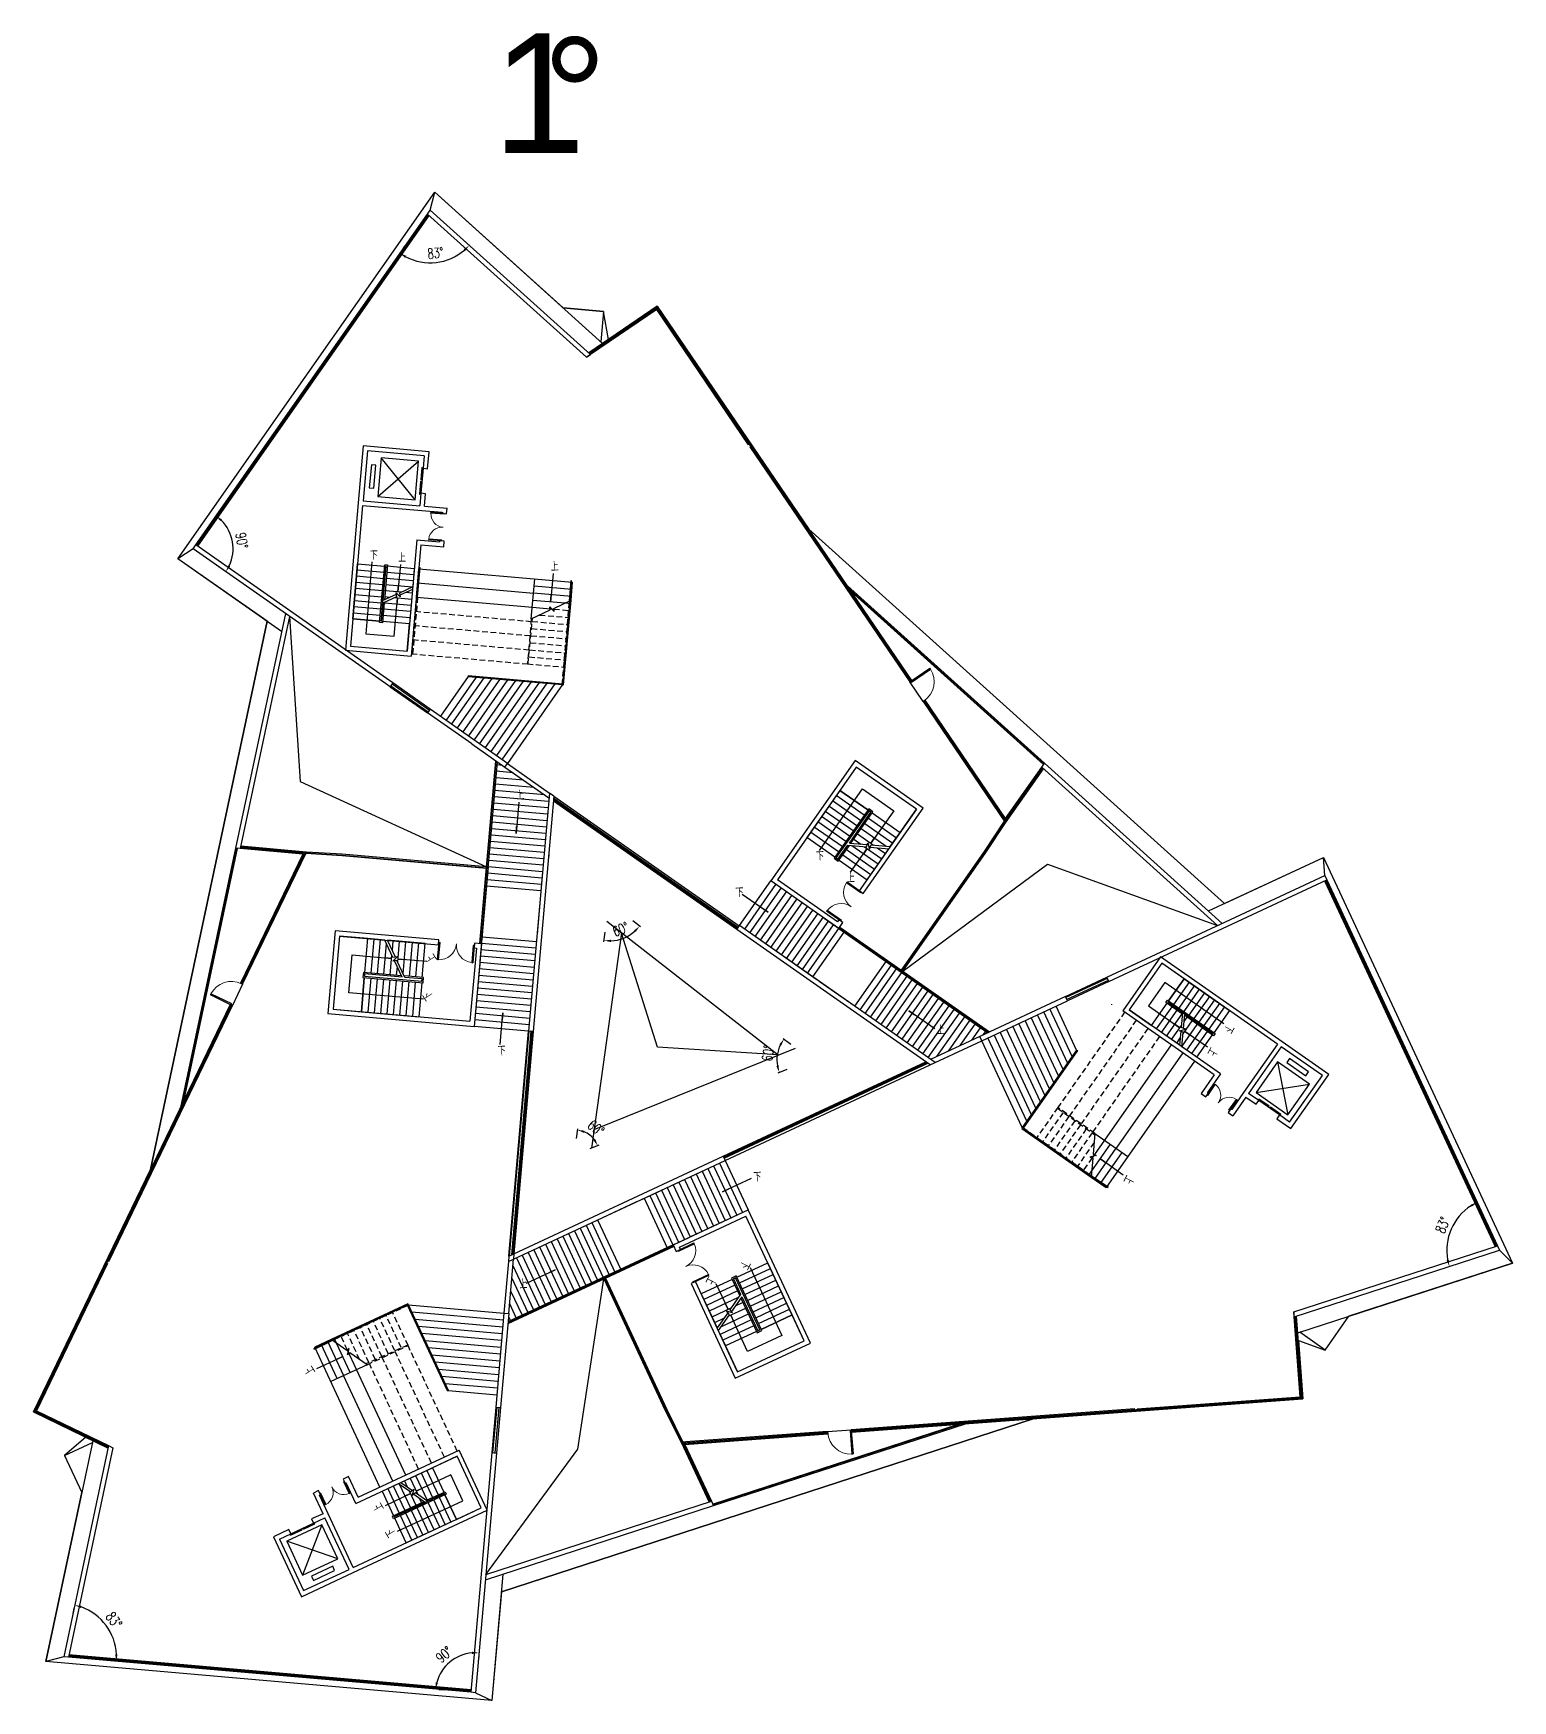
# Model space of a CAD drawing. Header units: millimetres. Extents: x 2097 to 145090, y 180 to 74024.
# Drawn here: x 2097 to 66999, y 180 to 73330 of the extents above; entities that cross this region are included whole.
import ezdxf

# ---------------------------------------------------------------- set-up
doc = ezdxf.new("R2010")
doc.units = ezdxf.units.MM
doc.linetypes.add('HIDDEN', pattern=[0.375, 0.25, -0.125])
for name, color, linetype in [('0SY', 1, 'HIDDEN'), ('0SY1', 4, 'HIDDEN'), ('0ZX1', 2, 'HIDDEN'), ('0ZXCHUANG', 3, 'HIDDEN'), ('A-ABOV（投影线）', 154, 'HIDDEN'), ('A-DIMS(尺寸)', 107, 'Continuous'), ('A-DOOR(门窗)', 4, 'Continuous'), ('A-FLOR(看线)', 205, 'Continuous'), ('A-STAR(楼梯)', 51, 'Continuous'), ('DIM_SYMB', 3, 'Continuous'), ('DOOR_FIRE', 4, 'Continuous'), ('EVTR', 2, 'Continuous'), ('PUB_TEXT', 7, 'Continuous'), ('STAIR', 2, 'Continuous')]:
    doc.layers.add(name, color=color, linetype=linetype)
doc.styles.add('_TCH_DIM', font='SIMPLEX', dxfattribs={"bigfont": 'GBCBIG'})
doc.styles.add('_TCH_DIM_T3', font='SIMPLEX', dxfattribs={"width": 0.705882, "bigfont": 'GBCBIG'})
doc.styles.get("Standard").update_dxf_attribs({"font": 'arial.ttf'})

msp = doc.modelspace()

# ---------------------------------------------------------------- linework, layer by layer
for p, q in [((26541, 59241), (26363, 59120)), ((19541, 52279), (19543, 52309)), ((20123, 52228), (19541, 52279)), ((20126, 52258), (19543, 52309)), ((20126, 52258), (20123, 52228)), ((19441, 51143), (19439, 51113)), ((20021, 51062), (19439, 51113)), ((20024, 51092), (19441, 51143)), ((20021, 51062), (20024, 51092)), ((13342, 47750), (13801, 40502)), ((40590, 44912), (41428, 45482)), ((40619, 44869), (41457, 45439)), ((41457, 45439), (41428, 45482)), ((40590, 44912), (40619, 44869)), ((13801, 40502), (21981, 36764)), ((40242, 32180), (46595, 36877)), ((46595, 36877), (54054, 34187)), ((37774, 36057), (37796, 36089)), ((38397, 35621), (37774, 36057)), ((38419, 35652), (37796, 36089)), ((38419, 35652), (38397, 35621)), ((36924, 34843), (36902, 34811)), ((37525, 34375), (36902, 34811)), ((37547, 34406), (36924, 34843)), ((37525, 34375), (37547, 34406)), ((19885, 33450), (19819, 32692)), ((19924, 33446), (19858, 32689)), ((19885, 33450), (19924, 33446)), ((21400, 33317), (21334, 32560)), ((21439, 33314), (21373, 32556)), ((21439, 33314), (21400, 33317)), ((19858, 32689), (19819, 32692)), ((21334, 32560), (21373, 32556)), ((9891, 31187), (9868, 31141)), ((10781, 30699), (9868, 31141)), ((10804, 30746), (9891, 31187)), ((10781, 30699), (10804, 30746)), ((53594, 26753), (53930, 27232)), ((53619, 26735), (53954, 27215)), ((53954, 27215), (53930, 27232)), ((53594, 26753), (53619, 26735)), ((54553, 26082), (54888, 26561)), ((54577, 26064), (54913, 26544)), ((54888, 26561), (54913, 26544)), ((54577, 26064), (54553, 26082)), ((30390, 19937), (31080, 20259)), ((30390, 19937), (30407, 19902)), ((30407, 19902), (31096, 20223)), ((31096, 20223), (31080, 20259)), ((25987, 11208), (27131, 18681)), ((31033, 18559), (31723, 18880)), ((31050, 18523), (31033, 18559)), ((31050, 18523), (31739, 18845)), ((31723, 18880), (31739, 18845)), ((18552, 17552), (18552, 17552)), ((57417, 17017), (57405, 17232)), ((37984, 12014), (37932, 12011)), ((37932, 12011), (38006, 10999)), ((37984, 12014), (38058, 11003)), ((5396, 11368), (5589, 11275)), ((21949, 5711), (25987, 11208)), ((38006, 10999), (38058, 11003)), ((15739, 9811), (15711, 9799)), ((15711, 9799), (15959, 9269)), ((15739, 9811), (15986, 9281)), ((14651, 9304), (14678, 9317)), ((14651, 9304), (14898, 8774)), ((14678, 9317), (14926, 8787)), ((14926, 8787), (14898, 8774)), ((15959, 9269), (15986, 9281))]:
    msp.add_line(p, q)
at = {"color": 0}
for p, q in [((19140, 54288), (19092, 53740)), ((19161, 54286), (19113, 53738)), ((19140, 54288), (19161, 54286)), ((19086, 53667), (19038, 53119)), ((19106, 53665), (19059, 53117)), ((19086, 53667), (19106, 53665)), ((19092, 53740), (19113, 53738)), ((19038, 53119), (19059, 53117)), ((55867, 26576), (55855, 26559)), ((56306, 26243), (55855, 26559)), ((56318, 26261), (55867, 26576)), ((56318, 26261), (56306, 26243)), ((56378, 26219), (56366, 26201)), ((56817, 25886), (56366, 26201)), ((56829, 25903), (56378, 26219)), ((56829, 25903), (56817, 25886)), ((13377, 7454), (13875, 7687)), ((13386, 7435), (13377, 7454)), ((13386, 7435), (13884, 7668)), ((13884, 7668), (13875, 7687)), ((13942, 7718), (14440, 7950)), ((13951, 7699), (13942, 7718)), ((13951, 7699), (14449, 7931)), ((14449, 7931), (14440, 7950))]:
    msp.add_line(p, q, dxfattribs=at)
at = {"color": 2}
for p, q in [((21177, 45118), (19956, 43374)), ((21522, 45088), (20202, 43202)), ((21867, 45057), (20448, 43030)), ((22212, 45027), (20693, 42858)), ((22557, 44997), (20939, 42686)), ((22902, 44967), (21185, 42514)), ((23247, 44937), (21431, 42341)), ((23592, 44907), (21676, 42169)), ((23938, 44876), (21922, 41997)), ((24283, 44846), (22168, 41825)), ((24628, 44816), (22414, 41653)), ((24973, 44786), (22659, 41481)), ((25318, 44756), (22897, 41297)), ((46875, 27305), (45609, 30020)), ((47074, 27589), (45881, 30146)), ((47272, 27873), (46153, 30273)), ((47471, 28157), (46425, 30400)), ((47670, 28441), (46696, 30527)), ((47868, 28724), (46968, 30654)), ((45882, 25887), (44250, 29385)), ((46080, 26170), (44521, 29512)), ((46279, 26454), (44793, 29639)), ((46478, 26738), (45065, 29766)), ((46676, 27022), (45337, 29893)), ((45484, 25319), (43706, 29132)), ((45683, 25603), (43978, 29259)), ((18552, 17552), (22743, 17186)), ((18699, 17238), (22717, 16887)), ((18845, 16924), (22691, 16588)), ((18991, 16610), (22665, 16289)), ((19138, 16296), (22639, 15990)), ((19284, 15982), (22613, 15691)), ((19431, 15668), (22587, 15392)), ((19577, 15354), (22561, 15094)), ((19724, 15040), (22534, 14795)), ((19870, 14726), (22508, 14496)), ((20016, 14412), (22482, 14197)), ((20163, 14098), (22456, 13898)), ((20309, 13785), (22430, 13599))]:
    msp.add_line(p, q, dxfattribs=at)
at = {"lineweight": 13}
for centre, radius, start, end in [((20125, 52243), 585, 176.47253, 265.00325), ((20023, 51077), 585, 85.00325, 173.53396), ((38408, 35636), 761, 146.47253, 235.00325), ((37536, 34391), 761, 55.00325, 143.53396), ((19905, 33448), 761, 266.47253, 355.00325), ((21420, 33315), 761, 175.00325, 263.53396), ((53607, 26744), 585, 325.00325, 53.53396), ((54565, 26073), 585, 56.47253, 145.00325), ((30399, 19920), 760, 295.00502, 23.53573), ((31042, 18541), 760, 26.4743, 115.00502), ((14665, 9311), 585, 296.47253, 25.00325), ((15725, 9805), 585, 205.00325, 293.53396)]:
    msp.add_arc(centre, radius, start, end, dxfattribs=at)
at = {"lineweight": 13, "extrusion": (0, 0, -1)}
for centre, major_axis, start_param, end_param in [((40604, 44890), (717, 717), 0.213975, 1.759128), ((10792, 30723), (-717, 717), 5.973562, 7.518714), ((37958, 12012), (717, 717), 2.308339, 3.853492)]:
    msp.add_ellipse(centre, major_axis=major_axis, ratio=1, start_param=start_param, end_param=end_param, dxfattribs=at)
at = {"layer": '0SY', "linetype": 'ByBlock'}
for p, q in [((19385, 65404), (19505, 65575)), ((26363, 59120), (19385, 65404)), ((26541, 59241), (19505, 65575)), ((26363, 59120), (26541, 59241)), ((16571, 55229), (16353, 52738)), ((16753, 55012), (16561, 52820)), ((19460, 54976), (16571, 55229)), ((19243, 54794), (16753, 55012)), ((19395, 54229), (19460, 54976)), ((19195, 54247), (19100, 53151)), ((19243, 54794), (19195, 54247)), ((19195, 54247), (19395, 54229)), ((16353, 52738), (15787, 46263)), ((16561, 52820), (19052, 52603)), ((19100, 53151), (19052, 52603)), ((19299, 53133), (19100, 53151)), ((19251, 52585), (19299, 53133)), ((16544, 52621), (16004, 46445)), ((16544, 52621), (19134, 52395)), ((19134, 52395), (20031, 52316)), ((19251, 52585), (20247, 52498)), ((20031, 52316), (20026, 52267)), ((20026, 52267), (20226, 52249)), ((20226, 52249), (20247, 52498)), ((9103, 50718), (9223, 50889)), ((17543, 44810), (9103, 50718)), ((17589, 45031), (9223, 50889)), ((18921, 51108), (18494, 46227)), ((19103, 50892), (18676, 46010)), ((18921, 51108), (19917, 51021)), ((19103, 50892), (20099, 50805)), ((19922, 51071), (19917, 51021)), ((20121, 51054), (19922, 51071)), ((20099, 50805), (20121, 51054)), ((13157, 47880), (10968, 37580)), ((13342, 47750), (11177, 37562)), ((15787, 46263), (18676, 46010)), ((16004, 46445), (18494, 46227)), ((17751, 44664), (17543, 44810)), ((17869, 44834), (17589, 45031)), ((21330, 42158), (19389, 43517)), ((22897, 41297), (19505, 43683)), ((21330, 42158), (22786, 41139)), ((22786, 41139), (22897, 41297)), ((38147, 41429), (34449, 36147)), ((38198, 41139), (34739, 36198)), ((41129, 39341), (38147, 41429)), ((40839, 39290), (38198, 41139)), ((46335, 41138), (46455, 41309)), ((54054, 34187), (46335, 41138)), ((54259, 34283), (46455, 41309)), ((24738, 40001), (23825, 29556)), ((24935, 39863), (24032, 29538)), ((24935, 39863), (24032, 29538)), ((24935, 39863), (24738, 40001)), ((40839, 39290), (38334, 35712)), ((38505, 35593), (41129, 39341)), ((11177, 37562), (10968, 37580)), ((24491, 37176), (24491, 37176)), ((24709, 37277), (24698, 37158)), ((37431, 34059), (34449, 36147)), ((37380, 34349), (34739, 36198)), ((49188, 31918), (58755, 36380)), ((49276, 31729), (58843, 36191)), ((58755, 36380), (58843, 36191)), ((38334, 35712), (38505, 35593)), ((37439, 34434), (37380, 34349)), ((37610, 34315), (37439, 34434)), ((15336, 33952), (15018, 30326)), ((15525, 33726), (15244, 30515)), ((19894, 33553), (15336, 33952)), ((15525, 33726), (19876, 33346)), ((32958, 34017), (33077, 34187)), ((41443, 28076), (32958, 34017)), ((41661, 28178), (33077, 34187)), ((37431, 34059), (37610, 34315)), ((19876, 33346), (19894, 33553)), ((21534, 33201), (21253, 29989)), ((21448, 33417), (21430, 33210)), ((21430, 33210), (21534, 33201)), ((21759, 33390), (21442, 29764)), ((21759, 33390), (21448, 33417)), ((51555, 32819), (49892, 30444)), ((51604, 32541), (50170, 30493)), ((56880, 29091), (51555, 32819)), ((56683, 28985), (51604, 32541)), ((43706, 29131), (47464, 30884)), ((15018, 30326), (21442, 29764)), ((15244, 30515), (21253, 29989)), ((53906, 27633), (49892, 30444)), ((54184, 27682), (50170, 30493)), ((24032, 29538), (23825, 29556)), ((39323, 29561), (39224, 29630)), ((39343, 29800), (39343, 29800)), ((56683, 28985), (55192, 26855)), ((56847, 28870), (55413, 26822)), ((58649, 27608), (56847, 28870)), ((58928, 27658), (56880, 29091)), ((41443, 28076), (41661, 28178)), ((53906, 27633), (53332, 26814)), ((54184, 27682), (53611, 26863)), ((57215, 25560), (58649, 27608)), ((57264, 25282), (58928, 27658)), ((53332, 26814), (53537, 26671)), ((53537, 26671), (53652, 26835)), ((53652, 26835), (53611, 26863)), ((55192, 26855), (54676, 26118)), ((55298, 26658), (54725, 25839)), ((55298, 26658), (55749, 26343)), ((55864, 26507), (55413, 26822)), ((55749, 26343), (55864, 26507)), ((56765, 25876), (55864, 26507)), ((54635, 26146), (54520, 25982)), ((54520, 25982), (54725, 25839)), ((54676, 26118), (54635, 26146)), ((56765, 25876), (56650, 25712)), ((56650, 25712), (57264, 25282)), ((57215, 25560), (56765, 25876)), ((22941, 19446), (32452, 23882)), ((22962, 19686), (32364, 24071)), ((32364, 24071), (32452, 23882)), ((30164, 20176), (33463, 21715)), ((30164, 20176), (33463, 21715)), ((30441, 20075), (33363, 21438)), ((35912, 15972), (33363, 21438)), ((36189, 15871), (33463, 21715)), ((25521, 20650), (25521, 20650)), ((23180, 19787), (23159, 19548)), ((30164, 20176), (30296, 19893)), ((30296, 19893), (30485, 19981)), ((30485, 19981), (30441, 20075)), ((57405, 17232), (66332, 20133)), ((57417, 17017), (66421, 19943)), ((66332, 20133), (66421, 19943)), ((22962, 19686), (22941, 19446)), ((31144, 18567), (30956, 18479)), ((30956, 18479), (32890, 14332)), ((32990, 14609), (31144, 18567)), ((22743, 17186), (22382, 13055)), ((22951, 17167), (22589, 13037)), ((22743, 17186), (22594, 15474)), ((57405, 17232), (57405, 17013)), ((32890, 14332), (36189, 15871)), ((32990, 14609), (35912, 15972)), ((5396, 11368), (3428, 2108)), ((5589, 11275), (3637, 2090)), ((5396, 11368), (5589, 11275)), ((16346, 9102), (20786, 11173)), ((22012, 8544), (20786, 11173)), ((22208, 11062), (21289, 546)), ((22415, 11044), (21496, 528)), ((16249, 8836), (20690, 10907)), ((21746, 8641), (20690, 10907)), ((15923, 10008), (15696, 9902)), ((15696, 9902), (15781, 9721)), ((15781, 9721), (15826, 9742)), ((16249, 8836), (15826, 9742)), ((16346, 9102), (15923, 10008)), ((14609, 9395), (14382, 9289)), ((14805, 8383), (14382, 9289)), ((14693, 9214), (14609, 9395)), ((14648, 9193), (14693, 9214)), ((15028, 8377), (14648, 9193)), ((21949, 5711), (31843, 8926)), ((31843, 8926), (31931, 8736)), ((14805, 8383), (14306, 8150)), ((14306, 8150), (14391, 7969)), ((14391, 7969), (14889, 8202)), ((15946, 5936), (14889, 8202)), ((16127, 6020), (15028, 8377)), ((16121, 5797), (22012, 8544)), ((16127, 6020), (21746, 8641)), ((21929, 5485), (31931, 8736)), ((13310, 7685), (12630, 7368)), ((12630, 7368), (13856, 4740)), ((12896, 7272), (13394, 7504)), ((13394, 7504), (13310, 7685)), ((13394, 7504), (14391, 7969)), ((12896, 7272), (13952, 5006)), ((13952, 5006), (15946, 5936)), ((13856, 4740), (16121, 5797)), ((3637, 2090), (3428, 2108)), ((21496, 528), (21289, 546))]:
    msp.add_line(p, q, dxfattribs=at)
for points in [[(12350, 47534), (8442, 50269), (19707, 66359), (25348, 61280)], [(25348, 61280), (27110, 61126)], [(27332, 59905), (27110, 61126)], [(27332, 59905), (29471, 61359), (36116, 51584), (54363, 35155), (58696, 37177), (66999, 19376), (59815, 17042)], [(4402, 11733), (2097, 12847), (7239, 23489), (12350, 47534)], [(17869, 44834), (17751, 44664)], [(19505, 43683), (19389, 43517)], [(49276, 31729), (49188, 31918)], [(47376, 31072), (43618, 29320)], [(47464, 30884), (47376, 31072)], [(43706, 29132), (43618, 29320)], [(22743, 17186), (22951, 17167)], [(57598, 15978), (58775, 15557), (59815, 17042)], [(57598, 15978), (57787, 13420), (45999, 12552), (22633, 4960), (22215, 180), (2648, 1891), (4227, 9317)], [(22382, 13055), (22589, 13037)], [(4402, 11733), (3469, 10941), (4227, 9317)], [(22208, 11062), (22415, 11044)]]:
    msp.add_lwpolyline(points, dxfattribs=at)
at = {"layer": '0SY1', "linetype": 'ByBlock'}
msp.add_line((22897, 41297), (24738, 40001), dxfattribs=at)
for points in [[(22786, 41139), (24719, 39785)], [(43618, 29320), (41464, 28315)], [(41661, 28178), (43706, 29131)], [(22941, 19446), (22743, 17186)], [(22951, 17167), (23159, 19548)]]:
    msp.add_lwpolyline(points, dxfattribs=at)
at = {"layer": '0ZX1', "linetype": 'ByBlock'}
for p, q in [((25644, 48459), (25714, 49254)), ((25686, 48455), (25756, 49250)), ((25714, 49254), (25756, 49250)), ((46455, 41309), (37809, 49095)), ((46425, 41267), (37932, 48914)), ((46413, 41249), (37981, 48842)), ((21181, 45160), (21177, 45118)), ((25318, 44756), (25362, 44752)), ((21687, 33396), (22388, 41417)), ((21707, 33395), (22407, 41404)), ((21759, 33390), (22457, 41369)), ((43829, 37431), (44708, 38761)), ((43847, 37419), (44721, 38743)), ((43890, 37390), (44752, 38696)), ((10968, 37580), (8549, 26200)), ((11020, 37576), (8644, 26396)), ((11041, 37574), (8682, 26475)), ((15640, 37246), (14048, 37341)), ((15641, 37266), (14058, 37362)), ((15645, 37318), (14083, 37412)), ((21981, 36764), (15645, 37318)), ((40182, 32222), (43829, 37431)), ((40187, 32193), (43847, 37419)), ((40242, 32180), (43890, 37390)), ((21975, 36692), (15640, 37246)), ((21997, 36711), (15641, 37266)), ((37431, 34059), (43968, 29483)), ((37461, 34102), (44022, 29508)), ((37473, 34119), (44044, 29518)), ((47868, 28724), (47903, 28700)), ((49158, 22693), (49182, 22727)), ((30195, 20110), (22911, 16712)), ((30186, 20129), (22913, 16736)), ((30164, 20176), (22918, 16796)), ((27131, 18681), (29820, 12917)), ((27170, 18722), (29867, 12940)), ((27197, 18712), (29885, 12949)), ((18552, 17552), (18533, 17592)), ((20271, 13767), (18514, 17534)), ((20309, 13785), (18552, 17552)), ((15165, 16021), (14441, 15684)), ((14441, 15684), (14459, 15645)), ((15182, 15983), (14459, 15645)), ((20271, 13767), (20309, 13785)), ((29820, 12917), (30519, 11517)), ((29867, 12940), (30576, 11521)), ((29885, 12949), (30598, 11523)), ((31900, 8802), (42692, 12309)), ((31909, 8783), (42779, 12315)), ((31931, 8736), (42997, 12331))]:
    msp.add_line(p, q, dxfattribs=at)
at = {"layer": '0ZX1', "linetype": 'ByBlock', "ltscale": 1000}
for p, q in [((25320, 44755), (25644, 48459)), ((25362, 44752), (25686, 48455)), ((18533, 17592), (15165, 16021)), ((18551, 17554), (15182, 15983))]:
    msp.add_line(p, q, dxfattribs=at)
at = {"layer": '0ZX1', "linetype": 'ByBlock'}
for points in [[(21177, 45118), (25318, 44756), (25318, 44756)], [(21181, 45160), (25322, 44798)], [(47868, 28724), (45484, 25319), (45484, 25319)], [(47903, 28700), (45519, 25295)], [(45484, 25319), (45458, 25283), (48504, 23151), (49158, 22693)], [(45519, 25295), (45517, 25293), (48528, 23185), (49182, 22727)]]:
    msp.add_lwpolyline(points, dxfattribs=at)
at = {"layer": '0ZXCHUANG', "linetype": 'ByBlock'}
for p, q in [((9223, 50889), (19385, 65404)), ((9251, 50869), (19411, 65380)), ((9279, 50849), (19437, 65357)), ((9308, 50829), (19463, 65334)), ((29471, 61359), (26461, 59312)), ((29462, 61311), (26487, 59289)), ((29453, 61263), (26514, 59265)), ((29444, 61214), (26541, 59241)), ((33477, 55281), (29444, 61214)), ((33526, 55272), (29453, 61263)), ((33574, 55263), (29462, 61311)), ((33593, 55296), (29471, 61359)), ((40575, 44902), (33535, 55257)), ((33536, 55195), (40547, 44883)), ((40604, 44922), (33564, 55277)), ((40633, 44941), (33593, 55296)), ((41131, 44023), (44753, 38696)), ((44753, 38757), (41160, 44042)), ((44753, 38818), (41189, 44062)), ((44754, 38879), (41217, 44081)), ((44753, 38818), (46361, 41114)), ((44753, 38757), (46387, 41091)), ((44753, 38696), (46413, 41068)), ((44754, 38879), (46335, 41138)), ((32958, 34017), (24916, 39647)), ((32978, 34045), (24920, 39687)), ((32998, 34074), (24923, 39727)), ((33018, 34102), (24926, 39767)), ((24935, 39863), (33065, 34170)), ((13923, 37322), (11177, 37562)), ((13977, 37352), (11184, 37596)), ((13923, 37322), (11187, 31658)), ((14030, 37382), (11191, 37630)), ((14083, 37412), (11199, 37665)), ((13977, 37352), (11218, 31643)), ((14030, 37382), (11249, 31628)), ((11280, 31613), (14083, 37412)), ((58748, 36147), (66233, 20101)), ((58780, 36162), (66266, 20112)), ((58811, 36177), (66299, 20122)), ((58843, 36191), (66332, 20133)), ((10734, 30722), (5286, 19448)), ((10765, 30707), (5317, 19433)), ((10797, 30692), (5349, 19417)), ((5403, 19449), (10828, 30677)), ((22962, 19686), (23825, 29556)), ((22984, 19696), (23846, 29554)), ((23928, 29547), (23071, 19736)), ((23963, 29544), (23107, 19753)), ((23998, 29541), (23143, 19770)), ((24032, 29538), (23180, 19787)), ((32364, 24071), (41247, 28214)), ((32379, 24039), (41280, 28191)), ((32393, 24008), (41312, 28168)), ((32408, 23977), (41345, 28145)), ((32452, 23882), (41443, 28076)), ((5286, 19448), (2097, 12847)), ((5325, 19448), (2143, 12863)), ((5341, 19402), (2189, 12879)), ((5357, 19356), (2236, 12895)), ((57675, 13516), (57417, 17017)), ((57712, 13484), (57451, 17028)), ((57749, 13452), (57485, 17039)), ((57787, 13420), (57519, 17051)), ((50456, 12915), (57749, 13452)), ((50475, 12882), (57787, 13420)), ((50488, 12952), (57712, 13484)), ((50520, 12990), (57675, 13516)), ((2097, 12847), (5374, 11263)), ((2143, 12863), (5382, 11298)), ((2189, 12879), (5389, 11333)), ((2236, 12895), (5396, 11368)), ((50416, 12982), (37980, 12066)), ((37982, 12032), (50470, 12951)), ((37985, 11997), (50473, 12917)), ((37988, 11963), (50475, 12882)), ((36943, 11990), (30519, 11517)), ((30572, 11486), (36945, 11955)), ((30625, 11455), (36948, 11921)), ((30677, 11424), (36950, 11886)), ((30519, 11517), (31743, 8893)), ((30572, 11486), (31776, 8904)), ((30625, 11455), (31810, 8915)), ((30677, 11424), (31843, 8926)), ((21289, 546), (3637, 2090)), ((21292, 581), (3644, 2124)), ((21295, 615), (3651, 2158)), ((21298, 650), (3659, 2192))]:
    msp.add_line(p, q, dxfattribs=at)
for points in [[(17751, 44664), (19389, 43517)], [(17781, 44708), (19418, 43559)], [(17839, 44790), (19476, 43641)], [(19505, 43683), (17869, 44834)], [(40547, 44883), (40633, 44941)], [(41131, 44023), (41217, 44081)], [(11187, 31658), (11280, 31613)], [(47376, 31072), (49188, 31918)], [(49211, 31869), (47398, 31026)], [(49253, 31778), (47440, 30935)], [(49276, 31729), (47464, 30884)], [(10734, 30722), (10828, 30677)], [(22382, 13055), (22208, 11062)], [(22262, 11058), (22439, 13050)], [(22362, 11049), (22538, 13041)], [(22589, 13037), (22415, 11044)], [(36943, 11990), (36950, 11886)], [(37980, 12066), (37988, 11963)]]:
    msp.add_lwpolyline(points, dxfattribs=at)
at = {"layer": 'A-ABOV（投影线）', "ltscale": 1000}
for p, q in [((18902, 48597), (18685, 46110)), ((18933, 48594), (18716, 46107)), ((18954, 48592), (18737, 46105)), ((25300, 44757), (25620, 48424)), ((25642, 48434), (25320, 44756)), ((25436, 48338), (25674, 48318)), ((18848, 47975), (23935, 47530)), ((23945, 47643), (23772, 45665)), ((23800, 45663), (23999, 47668)), ((24305, 47811), (25620, 47696)), ((24933, 48069), (25647, 48007)), ((18794, 47353), (23881, 46909)), ((23931, 46904), (25538, 46764)), ((23958, 47215), (25565, 47074)), ((23985, 47526), (25593, 47385)), ((18685, 46110), (23772, 45665)), ((18739, 46732), (23826, 46287)), ((23877, 46282), (25484, 46142)), ((23904, 46593), (25511, 46453)), ((23772, 45665), (25430, 45520)), ((23849, 45972), (25457, 45831)), ((49403, 30730), (49392, 30713)), ((49974, 30386), (47045, 26203)), ((50485, 30028), (47556, 25845)), ((50996, 29670), (48067, 25487)), ((51507, 29313), (48578, 25130)), ((47045, 26203), (46091, 24840)), ((47272, 25983), (46346, 24661)), ((47527, 25804), (46602, 24482)), ((47783, 25625), (46857, 24303)), ((47029, 26180), (48666, 25005)), ((48671, 25065), (47045, 26203)), ((48508, 23199), (45483, 25317)), ((45495, 25334), (48510, 23223)), ((48038, 25446), (47113, 24124)), ((48294, 25267), (47368, 23945)), ((48549, 25088), (47624, 23766)), ((48636, 24668), (47880, 23588)), ((48546, 23996), (48135, 23409)), ((48528, 23425), (48391, 23230)), ((15204, 15993), (18551, 17554)), ((18560, 17535), (15224, 15980)), ((17668, 15408), (16986, 16870)), ((17951, 15540), (17269, 17002)), ((18233, 15672), (17551, 17134)), ((18538, 15758), (17834, 17266)), ((15875, 15562), (15572, 16211)), ((16413, 15147), (15855, 16343)), ((16820, 15013), (16138, 16475)), ((17102, 15144), (16420, 16607)), ((17385, 15276), (16703, 16739)), ((15390, 15863), (15289, 16079)), ((18526, 15783), (16689, 14953)), ((16739, 14919), (18538, 15758)), ((20130, 10867), (17972, 15494)), ((20696, 11130), (18538, 15758)), ((18999, 10339), (16841, 14967)), ((19565, 10603), (17406, 15231))]:
    msp.add_line(p, q, dxfattribs=at)
at = {"layer": 'A-DIMS(尺寸)'}
for p, q in [((18258, 63794), (18394, 63988)), ((21122, 64120), (20945, 64279)), ((10032, 52044), (9896, 51850)), ((10429, 49790), (10235, 49926)), ((28733, 34127), (28398, 34389)), ((27129, 33479), (27188, 33900)), ((34991, 29238), (35326, 28976)), ((34779, 27726), (35173, 27885)), ((25976, 25271), (25917, 24850)), ((26906, 24544), (26512, 24385)), ((65502, 21914), (65602, 21700)), ((64352, 19271), (64578, 19344)), ((3880, 4235), (3831, 4004)), ((5595, 1918), (5359, 1939)), ((21637, 2141), (21616, 1905)), ((19883, 669), (20119, 649))]:
    msp.add_line(p, q, dxfattribs=at)
for centre, radius, start, end in [((19505, 65575), 2313, 242.43963, 310.56362), ((9103, 50718), 1757, 334.79923, 45.20726), ((27370, 35192), 1680, 272.24892, 311.75757), ((36195, 28298), 1477, 153.66322, 190.34505), ((25812, 24102), 1130, 37.26254, 66.74573), ((66421, 19943), 2313, 122.4414, 190.56539), ((3428, 2108), 2313, 2.43963, 70.56362), ((21496, 528), 1757, 94.79923, 165.20726)]:
    msp.add_arc(centre, radius, start, end, dxfattribs=at)
for points in [[(18409, 63482), (18461, 63568), (18179, 63681)], [(20974, 63854), (21044, 63782), (21224, 64028)], [(10309, 51927), (10373, 52003), (10111, 52157)], [(10736, 49945), (10650, 49995), (10542, 49711)], [(28452, 33973), (28525, 33905), (28694, 34158)], [(27433, 33464), (27438, 33563), (27136, 33528)], [(34829, 28980), (34913, 28927), (35031, 29207)], [(34790, 28047), (34694, 28019), (34825, 27745)], [(26245, 25092), (26271, 25189), (25969, 25221)], [(26755, 24811), (26668, 24762), (26860, 24526)], [(65156, 21939), (65204, 21851), (65443, 22039)], [(64196, 19531), (64099, 19507), (64221, 19228)], [(4184, 4241), (4211, 4337), (3909, 4370)], [(5789, 2205), (5689, 2207), (5732, 1906)], [(21349, 2329), (21349, 2229), (21649, 2278)], [(19846, 968), (19748, 985), (19746, 681)]]:
    msp.add_solid(points, dxfattribs=at)
at = {"layer": 'A-DOOR(门窗)'}
for p, q in [((25620, 48424), (25688, 49319)), ((25642, 48434), (25708, 49317)), ((25688, 49319), (25708, 49317)), ((40547, 44883), (40633, 44941)), ((41217, 44081), (41131, 44023)), ((32958, 34017), (33018, 34102)), ((11187, 31658), (11280, 31613)), ((10828, 30677), (10734, 30722)), ((24032, 29538), (23928, 29547)), ((32364, 24071), (32408, 23977)), ((48508, 23199), (49239, 22700)), ((48510, 23223), (49251, 22717)), ((49251, 22717), (49239, 22700)), ((15204, 15993), (14407, 15609)), ((14416, 15591), (14407, 15609)), ((15224, 15980), (14416, 15591)), ((36950, 11886), (36943, 11990)), ((37980, 12066), (37988, 11963))]:
    msp.add_line(p, q, dxfattribs=at)
at = {"layer": 'A-FLOR(看线)'}
for p, q in [((8442, 50269), (19707, 66359)), ((19505, 65575), (19707, 66359)), ((27072, 59728), (19707, 66359)), ((27110, 61126), (25348, 61280)), ((27110, 61126), (26994, 59798)), ((27332, 59905), (27110, 61126)), ((54363, 35155), (36116, 51584)), ((9103, 50718), (8442, 50269)), ((12989, 47086), (8442, 50269)), ((19011, 49840), (18685, 46110)), ((12350, 47534), (7239, 23489)), ((53656, 34826), (58696, 37177)), ((58696, 37177), (66999, 19376)), ((58755, 36380), (58696, 37177)), ((27908, 33861), (26581, 24413)), ((34773, 28498), (27254, 34371)), ((29483, 28849), (27906, 33846)), ((26696, 25234), (35541, 28809)), ((34761, 28507), (29483, 28849)), ((66421, 19943), (66999, 19376)), ((57573, 16314), (66999, 19376)), ((58775, 15557), (59815, 17042)), ((58775, 15557), (57656, 16341)), ((57598, 15978), (58775, 15557)), ((22633, 4960), (45999, 12552)), ((4402, 11733), (3469, 10941)), ((4709, 11585), (2648, 1891)), ((3469, 10941), (4694, 11513)), ((3469, 10941), (4227, 9317)), ((22701, 5736), (22215, 180)), ((3428, 2108), (2648, 1891)), ((22215, 180), (2648, 1891)), ((21496, 528), (22215, 180))]:
    msp.add_line(p, q, dxfattribs=at)
at = {"layer": 'A-STAR(楼梯)'}
for p, q in [((18902, 48597), (19011, 49840)), ((18933, 48594), (19048, 49899)), ((18954, 48592), (19068, 49897)), ((19011, 49840), (25756, 49250)), ((19048, 49899), (19068, 49897)), ((18957, 49218), (24044, 48773)), ((23945, 47643), (24098, 49395)), ((24071, 49084), (25728, 48939)), ((18902, 48597), (23989, 48152)), ((24016, 48463), (25436, 48338)), ((25701, 48628), (24044, 48773)), ((24927, 48101), (25686, 48455)), ((23945, 47643), (24777, 48031)), ((23989, 48152), (24933, 48069)), ((24777, 48031), (24752, 48169)), ((24752, 48169), (24950, 47971)), ((24950, 47971), (24927, 48101)), ((22681, 41212), (22445, 41233)), ((24061, 40246), (22371, 40394)), ((23601, 40568), (22396, 40674)), ((23141, 40890), (22420, 40953)), ((24681, 39346), (22298, 39555)), ((24705, 39626), (22322, 39834)), ((24521, 39924), (22347, 40114)), ((24632, 38787), (22249, 38995)), ((24656, 39067), (22274, 39275)), ((24559, 37948), (22176, 38156)), ((24583, 38227), (22200, 38436)), ((24608, 38507), (22225, 38715)), ((24485, 37108), (22102, 37317)), ((24510, 37388), (22127, 37597)), ((24534, 37668), (22151, 37876)), ((22053, 36757), (21692, 32621)), ((24436, 36549), (22053, 36757)), ((24461, 36829), (22078, 37037)), ((24363, 35710), (21980, 35918)), ((24387, 35989), (22005, 36198)), ((24412, 36269), (22029, 36478)), ((24436, 36549), (24197, 33812)), ((33077, 34187), (34449, 36147)), ((33307, 34026), (34679, 35986)), ((36700, 34571), (34449, 36147)), ((33537, 33865), (34909, 35825)), ((33767, 33704), (35139, 35664)), ((33997, 33543), (35369, 35503)), ((34227, 33382), (35599, 35342)), ((34457, 33221), (35829, 35181)), ((34687, 33060), (36059, 35020)), ((34917, 32899), (36289, 34859)), ((35147, 32738), (36519, 34698)), ((35147, 32738), (36519, 34698)), ((35377, 32577), (36749, 34536)), ((40200, 32121), (36799, 34502)), ((24167, 33472), (21784, 33680)), ((24187, 33692), (23825, 29556)), ((36478, 31806), (33077, 34187)), ((35607, 32416), (36979, 34375)), ((35838, 32255), (37209, 34214)), ((36068, 32094), (37439, 34053)), ((36298, 31933), (37669, 33892)), ((24118, 32912), (21735, 33121)), ((24143, 33192), (21760, 33401)), ((21681, 32501), (21442, 29764)), ((24045, 32073), (21662, 32282)), ((24045, 32073), (21662, 32282)), ((24069, 32353), (21687, 32561)), ((24094, 32633), (21711, 32841)), ((38138, 30644), (39510, 32604)), ((38368, 30483), (39740, 32443)), ((38598, 30322), (39970, 32282)), ((23996, 31514), (21613, 31722)), ((24021, 31794), (21638, 32002)), ((38828, 30161), (36577, 31737)), ((38828, 30161), (40200, 32121)), ((39058, 30000), (40430, 31960)), ((39288, 29839), (40660, 31799)), ((39518, 29678), (40890, 31638)), ((39748, 29517), (41120, 31477)), ((23923, 30675), (21540, 30883)), ((23947, 30954), (21564, 31163)), ((23972, 31234), (21589, 31442)), ((39978, 29356), (41350, 31316)), ((40208, 29195), (41580, 31154)), ((40438, 29034), (41810, 30993)), ((40668, 28873), (42040, 30832)), ((23849, 29835), (21466, 30044)), ((23874, 30115), (21491, 30323)), ((23898, 30395), (21515, 30603)), ((40898, 28712), (42270, 30671)), ((41128, 28551), (42500, 30510)), ((41358, 28390), (42730, 30349)), ((41738, 28443), (42960, 30188)), ((42247, 28681), (43190, 30027)), ((23825, 29556), (21442, 29764)), ((42756, 28918), (43420, 29866)), ((43265, 29155), (43650, 29705)), ((43774, 29393), (43880, 29544)), ((52018, 28955), (49090, 24772)), ((52529, 28597), (49601, 24414)), ((53041, 28239), (49158, 22693)), ((48671, 25065), (48591, 24150)), ((48671, 25065), (50112, 24056)), ((49345, 24593), (48528, 23425)), ((49090, 24772), (48546, 23996)), ((48591, 24150), (48723, 24102)), ((48646, 23051), (49601, 24414)), ((49856, 24235), (48902, 22872)), ((28689, 22127), (32452, 23882)), ((31689, 23526), (32700, 21359)), ((31943, 23645), (32954, 21477)), ((32198, 23764), (33209, 21596)), ((32452, 23882), (33463, 21715)), ((48723, 24102), (48453, 24030)), ((48453, 24030), (48577, 23985)), ((48577, 23985), (48504, 23151)), ((29907, 22695), (30918, 20528)), ((30162, 22814), (31173, 20646)), ((30162, 22814), (31173, 20646)), ((30416, 22933), (31427, 20765)), ((30671, 23052), (31682, 20884)), ((30925, 23170), (31936, 21002)), ((31180, 23289), (32191, 21121)), ((31434, 23408), (32445, 21240)), ((26090, 20915), (28580, 22077)), ((28889, 22221), (29900, 20053)), ((29144, 22339), (30155, 20172)), ((29398, 22458), (30409, 20290)), ((29653, 22577), (30664, 20409)), ((26853, 21271), (27865, 19103)), ((30973, 20553), (33463, 21715)), ((25327, 20559), (26338, 18391)), ((25581, 20678), (26592, 18510)), ((25836, 20796), (26847, 18629)), ((26090, 20915), (27101, 18747)), ((26345, 21034), (27356, 18866)), ((26599, 21152), (27610, 18985)), ((27101, 18747), (30864, 20502)), ((23800, 19847), (24811, 17679)), ((24054, 19966), (25065, 17798)), ((24309, 20084), (25320, 17916)), ((24563, 20203), (25574, 18035)), ((24818, 20322), (25829, 18154)), ((25072, 20440), (26083, 18272)), ((23135, 19279), (24047, 17323)), ((23291, 19609), (24302, 17442)), ((23545, 19728), (24556, 17560)), ((23086, 18719), (23793, 17204)), ((22988, 17600), (23284, 16967)), ((23037, 18160), (23538, 17086)), ((22940, 17041), (23029, 16848)), ((17303, 9548), (14441, 15684)), ((15427, 14307), (14724, 15816)), ((15007, 15947), (15710, 14439)), ((15850, 15541), (15165, 16021)), ((15993, 14571), (15390, 15863)), ((15951, 15626), (15850, 15541)), ((16275, 14703), (15875, 15562)), ((15879, 15355), (15951, 15626)), ((15986, 15446), (15879, 15355)), ((16739, 14919), (15986, 15446)), ((16739, 14919), (15144, 14176)), ((18434, 10075), (16275, 14703)), ((17868, 9812), (15710, 14439))]:
    msp.add_line(p, q, dxfattribs=at)
at = {"layer": 'DIM_SYMB'}
for p, q in [((16954, 50141), (16679, 46988)), ((18200, 50032), (18094, 48822)), ((18094, 48822), (18120, 49121)), ((24901, 49634), (24790, 48375)), ((17924, 46879), (18070, 48553)), ((18070, 48553), (18044, 48254)), ((24790, 48375), (24817, 48686)), ((16679, 46988), (17924, 46879)), ((23394, 39602), (23273, 38218)), ((36592, 37484), (38479, 40181)), ((38479, 40181), (39843, 39226)), ((39843, 39226), (38840, 37795)), ((23273, 38218), (23300, 38529)), ((38840, 37795), (39019, 38051)), ((37955, 36530), (38679, 37565)), ((38679, 37565), (38500, 37310)), ((33194, 35566), (34332, 34769)), ((34332, 34769), (34077, 34948)), ((15933, 31237), (16078, 32895)), ((16078, 32895), (17819, 32743)), ((17819, 32743), (17508, 32770)), ((19357, 32608), (18099, 32718)), ((18099, 32718), (18409, 32691)), ((51737, 31685), (51020, 30661)), ((54330, 29869), (51737, 31685)), ((19212, 30951), (15933, 31237)), ((22573, 28967), (22694, 30352)), ((22694, 30352), (22667, 30041)), ((41642, 29651), (40504, 30448)), ((40504, 30448), (40759, 30269)), ((51020, 30661), (52396, 29697)), ((52396, 29697), (52151, 29869)), ((53613, 28845), (52618, 29542)), ((52618, 29542), (52863, 29370)), ((49917, 23241), (48883, 23967)), ((48883, 23967), (49138, 23788)), ((33587, 23092), (32328, 22505)), ((32328, 22505), (32611, 22637)), ((23732, 18496), (24992, 19083)), ((24992, 19083), (24709, 18951)), ((33550, 19190), (34942, 16207)), ((32042, 18487), (32576, 17342)), ((32576, 17342), (32444, 17625)), ((33434, 15504), (32695, 17087)), ((32695, 17087), (32827, 16805)), ((34942, 16207), (33434, 15504)), ((14536, 14751), (15682, 15285)), ((15682, 15285), (15399, 15153)), ((20410, 10087), (18888, 9377)), ((20938, 8954), (20410, 10087)), ((17542, 8749), (18643, 9262)), ((18070, 7616), (20938, 8954)), ((18643, 9262), (18371, 9136)), ((18888, 9377), (19159, 9503))]:
    msp.add_line(p, q, dxfattribs=at)
at = {"layer": 'DOOR_FIRE', "color": 4}
for p, q in [((41131, 44023), (40547, 44883)), ((11280, 31613), (10828, 30677)), ((36943, 11990), (37980, 12066))]:
    msp.add_line(p, q, dxfattribs=at)
at = {"layer": 'EVTR'}
for p, q in [((16926, 54405), (16837, 53389)), ((17130, 54387), (16926, 54405)), ((17041, 53371), (17130, 54387)), ((17364, 54708), (17216, 53014)), ((17216, 53014), (18997, 54565)), ((18997, 54565), (17364, 54708)), ((18849, 52871), (17364, 54708)), ((18849, 52871), (18997, 54565)), ((16837, 53389), (17041, 53371)), ((17216, 53014), (18849, 52871)), ((56687, 28207), (55747, 26863)), ((58080, 27232), (56687, 28207)), ((56687, 28207), (57139, 25888)), ((57201, 28348), (57084, 28180)), ((57084, 28180), (57919, 27595)), ((58037, 27763), (57201, 28348)), ((55747, 26863), (58080, 27232)), ((57139, 25888), (58080, 27232)), ((57919, 27595), (58037, 27763)), ((55747, 26863), (57139, 25888)), ((14758, 7892), (13217, 7174)), ((14758, 7892), (13911, 5687)), ((15451, 6406), (14758, 7892)), ((13217, 7174), (13911, 5687)), ((15451, 6406), (13217, 7174)), ((13911, 5687), (15451, 6406)), ((15230, 6076), (14305, 5645)), ((14392, 5459), (15316, 5890)), ((15316, 5890), (15230, 6076)), ((14305, 5645), (14392, 5459))]:
    msp.add_line(p, q, dxfattribs=at)
at = {"layer": 'STAIR'}
for p, q in [((16108, 47640), (16320, 50061)), ((16296, 49792), (17482, 49688)), ((16320, 50061), (17505, 49957)), ((17289, 47477), (17511, 50017)), ((17354, 47531), (17565, 49952)), ((17565, 49952), (17433, 48440)), ((17565, 49952), (17433, 48440)), ((17433, 48440), (17565, 49952)), ((17630, 50007), (17496, 48469)), ((17511, 50017), (17630, 50007)), ((17565, 49952), (17565, 49952)), ((17565, 49952), (17565, 49952)), ((18810, 49843), (17625, 49947)), ((18810, 49843), (18741, 49050)), ((16249, 49254), (17435, 49150)), ((16273, 49523), (17458, 49419)), ((18716, 49038), (17554, 49140)), ((18763, 49305), (17578, 49409)), ((18787, 49574), (17601, 49678)), ((18741, 49050), (18154, 48776)), ((16179, 48447), (17364, 48344)), ((16202, 48716), (17388, 48612)), ((16226, 48985), (17411, 48881)), ((17423, 48325), (17354, 47531)), ((17423, 48325), (17354, 47531)), ((17354, 47531), (17423, 48325)), ((17486, 48354), (17408, 47466)), ((18028, 48607), (17423, 48325)), ((18010, 48709), (17433, 48440)), ((18669, 48229), (17484, 48333)), ((17738, 48582), (17507, 48602)), ((18227, 48810), (17531, 48871)), ((18693, 48498), (17937, 48564)), ((18185, 48601), (17995, 48791)), ((17995, 48791), (18028, 48607)), ((18154, 48776), (18185, 48601)), ((18731, 48935), (18172, 48674)), ((18716, 48767), (18426, 48793)), ((18731, 48935), (18599, 47422)), ((16108, 47640), (16004, 46445)), ((16108, 47640), (17294, 47537)), ((17294, 47537), (16108, 47640)), ((16132, 47909), (17317, 47806)), ((16155, 48178), (17341, 48075)), ((18622, 47691), (17437, 47795)), ((18646, 47960), (17460, 48064)), ((17408, 47466), (17289, 47477)), ((17354, 47531), (17354, 47531)), ((18599, 47422), (17413, 47526)), ((18599, 47422), (17413, 47526)), ((18494, 46227), (18599, 47422)), ((16004, 46445), (18494, 46227)), ((38198, 41139), (37483, 40117)), ((40839, 39290), (38198, 41139)), ((37483, 40117), (36033, 38047)), ((38387, 38798), (37160, 39657)), ((38548, 39028), (37321, 39887)), ((38709, 39258), (37483, 40117)), ((37483, 40117), (38709, 39258)), ((37904, 38108), (36677, 38967)), ((38065, 38338), (36838, 39197)), ((38226, 38568), (36999, 39427)), ((38745, 39309), (37224, 37137)), ((38760, 39222), (37311, 37152)), ((38760, 39222), (37311, 37152)), ((37897, 37808), (38846, 39163)), ((37897, 37808), (38846, 39163)), ((37969, 37802), (38933, 39178)), ((38736, 38897), (39963, 38038)), ((38933, 39178), (38745, 39309)), ((38846, 39163), (38760, 39222)), ((38760, 39222), (38846, 39163)), ((38897, 39127), (40124, 38268)), ((38897, 39127), (40124, 38268)), ((40124, 38268), (40839, 39290)), ((37260, 37188), (36033, 38047)), ((37421, 37418), (36194, 38277)), ((37582, 37648), (36355, 38507)), ((37743, 37878), (36516, 38737)), ((38253, 38207), (38954, 37715)), ((38414, 38437), (39514, 37666)), ((38575, 38667), (39801, 37808)), ((39692, 37651), (40124, 38268)), ((37396, 37092), (37828, 37709)), ((37396, 37092), (37828, 37709)), ((37412, 37006), (37900, 37703)), ((37769, 37517), (38996, 36658)), ((37828, 37709), (38648, 37638)), ((37897, 37808), (38685, 37739)), ((38006, 37694), (39157, 36888)), ((38092, 37977), (38395, 37764)), ((38565, 37645), (39318, 37118)), ((38648, 37638), (38712, 37812)), ((38674, 36198), (39623, 37553)), ((38712, 37812), (38784, 37542)), ((38784, 37542), (38851, 37724)), ((38814, 37623), (39623, 37553)), ((38851, 37724), (39692, 37651)), ((39125, 37596), (39479, 37348)), ((37224, 37137), (37412, 37006)), ((37311, 37152), (37396, 37092)), ((37396, 37092), (37311, 37152)), ((37447, 37057), (38674, 36198)), ((37608, 37287), (38835, 36428)), ((15525, 33726), (15244, 30515)), ((16768, 33618), (15525, 33726)), ((16637, 32126), (16768, 33618)), ((16637, 32126), (16768, 33618)), ((17518, 33552), (16768, 33618)), ((16917, 32101), (17048, 33593)), ((17197, 32077), (17327, 33569)), ((17477, 32052), (17594, 33390)), ((17875, 32787), (17518, 33552)), ((19285, 33398), (17638, 33542)), ((17981, 32806), (17638, 33542)), ((17849, 33089), (17887, 33520)), ((18086, 32580), (18167, 33495)), ((18324, 32071), (18446, 33471)), ((18596, 31955), (18726, 33447)), ((18875, 31930), (19006, 33422)), ((19155, 31906), (19285, 33398)), ((17756, 32028), (17831, 32882)), ((17869, 32623), (18066, 32821)), ((18051, 32655), (17869, 32623)), ((18066, 32821), (17875, 32787)), ((18280, 31920), (17945, 32637)), ((18036, 32004), (18068, 32373)), ((18399, 31909), (18051, 32655)), ((51604, 32541), (50170, 30493)), ((52587, 31853), (51604, 32541)), ((16618, 31898), (16487, 30406)), ((16487, 30406), (16618, 31898)), ((16575, 32131), (16555, 31903)), ((16555, 31903), (19197, 31672)), ((18249, 31985), (16575, 32131)), ((16632, 32064), (16623, 31960)), ((16623, 31960), (16632, 32064)), ((16623, 31960), (19141, 31740)), ((16623, 31960), (19141, 31740)), ((18280, 31920), (16632, 32064)), ((18280, 31920), (16632, 32064)), ((16897, 31873), (16767, 30382)), ((17177, 31849), (17047, 30357)), ((17457, 31825), (17326, 30333)), ((17736, 31800), (17606, 30308)), ((18016, 31776), (17886, 30284)), ((18296, 31751), (18165, 30259)), ((19217, 31900), (18369, 31974)), ((19150, 31844), (18399, 31909)), ((19150, 31844), (18399, 31909)), ((18576, 31727), (18445, 30235)), ((18855, 31702), (18725, 30210)), ((19135, 31678), (19005, 30186)), ((19141, 31740), (19150, 31844)), ((19150, 31844), (19141, 31740)), ((19197, 31672), (19217, 31900)), ((52587, 31853), (51905, 30878)), ((51905, 30878), (52587, 31853)), ((52808, 31698), (52126, 30723)), ((53029, 31543), (52347, 30568)), ((52587, 31853), (54578, 30459)), ((51153, 29805), (51836, 30779)), ((51153, 29805), (51836, 30779)), ((51787, 30814), (51855, 30912)), ((52517, 30303), (51787, 30814)), ((51855, 30912), (53944, 29450)), ((52523, 30372), (51870, 30829)), ((51870, 30829), (53861, 29435)), ((52523, 30372), (51870, 30829)), ((51870, 30829), (51870, 30829)), ((51870, 30829), (52523, 30372)), ((53251, 31388), (52568, 30413)), ((53472, 31233), (52789, 30258)), ((53693, 31078), (53010, 30103)), ((53914, 30923), (53232, 29949)), ((54135, 30769), (53453, 29794)), ((15244, 30515), (16487, 30406)), ((16487, 30406), (19005, 30186)), ((50170, 30493), (51153, 29805)), ((51374, 29650), (52057, 30625)), ((51596, 29495), (52278, 30470)), ((51817, 29340), (52499, 30315)), ((52464, 29707), (52523, 30372)), ((52541, 29433), (52942, 30005)), ((52562, 29672), (52617, 30306)), ((52588, 29971), (52720, 30160)), ((53876, 29351), (52611, 30237)), ((53861, 29435), (52617, 30306)), ((53861, 29435), (52617, 30306)), ((52617, 30306), (53861, 29435)), ((54357, 30614), (53674, 29639)), ((54578, 30459), (53895, 29484)), ((52397, 28934), (51153, 29805)), ((52038, 29185), (52473, 29807)), ((52259, 29030), (52426, 29269)), ((52380, 29574), (52640, 29643)), ((52548, 29513), (52380, 29574)), ((52397, 28934), (52451, 29548)), ((52640, 29643), (52464, 29707)), ((52491, 28868), (52548, 29513)), ((52494, 28895), (53163, 29850)), ((52702, 28721), (53384, 29695)), ((52923, 28566), (53605, 29541)), ((53144, 28411), (53826, 29386)), ((53861, 29435), (53861, 29435)), ((53861, 29435), (53861, 29435)), ((53944, 29450), (53876, 29351)), ((53144, 28411), (52491, 28868)), ((32959, 18760), (34316, 19393)), ((33078, 18505), (34435, 19138)), ((35385, 17103), (34316, 19393)), ((32752, 18663), (31395, 18030)), ((32871, 18409), (31513, 17776)), ((32933, 18816), (32726, 18720)), ((32726, 18720), (33086, 17948)), ((32903, 18733), (32808, 18690)), ((32808, 18690), (32903, 18733)), ((32808, 18690), (33127, 18007)), ((32808, 18690), (33127, 18007)), ((33971, 16443), (32903, 18733)), ((33971, 16443), (32903, 18733)), ((34054, 16413), (32933, 18816)), ((33197, 18251), (34554, 18884)), ((33315, 17996), (34673, 18629)), ((33434, 17742), (34791, 18375)), ((31395, 18030), (32094, 16531)), ((32989, 18154), (31632, 17521)), ((33025, 17861), (31751, 17267)), ((33127, 18007), (32655, 17332)), ((33178, 17898), (32724, 17250)), ((33227, 17645), (32891, 17489)), ((33136, 17839), (33847, 16316)), ((33178, 17898), (33877, 16399)), ((33178, 17898), (33877, 16399)), ((33553, 17487), (34910, 18120)), ((33671, 17233), (35029, 17866)), ((33790, 16978), (35147, 17612)), ((32702, 17401), (31869, 17012)), ((32380, 16941), (31988, 16758)), ((32559, 17196), (32094, 16531)), ((32629, 17114), (32145, 16422)), ((33583, 16882), (32226, 16249)), ((33464, 17136), (32247, 16569)), ((32774, 17190), (32504, 17263)), ((32504, 17263), (32629, 17114)), ((33345, 17391), (32569, 17029)), ((32655, 17332), (32774, 17190)), ((33909, 16724), (35266, 17357)), ((34028, 16470), (35385, 17103)), ((35385, 17103), (34028, 16470)), ((35912, 15972), (35385, 17103)), ((32145, 16422), (32463, 15740)), ((33701, 16627), (32344, 15994)), ((33820, 16373), (32463, 15740)), ((33820, 16373), (32463, 15740)), ((33847, 16316), (34054, 16413)), ((33877, 16399), (33971, 16443)), ((33971, 16443), (33877, 16399)), ((32463, 15740), (32990, 14609)), ((32990, 14609), (35912, 15972)), ((18226, 9758), (19602, 10399)), ((19358, 10285), (19860, 9207)), ((20690, 10907), (19602, 10399)), ((19602, 10399), (20105, 9321)), ((19602, 10399), (20105, 9321)), ((21746, 8641), (20690, 10907)), ((17400, 9372), (18122, 9709)), ((17889, 9601), (18392, 8522)), ((18122, 9709), (18652, 9338)), ((18144, 9693), (18637, 8636)), ((18226, 9758), (18731, 9404)), ((18379, 9829), (18502, 9565)), ((18623, 9943), (18944, 9255)), ((18868, 10057), (19371, 8979)), ((19113, 10171), (19616, 9093)), ((17400, 9372), (17903, 8294)), ((17645, 9487), (18148, 8408)), ((17849, 8269), (19247, 8921)), ((20210, 9238), (17899, 8160)), ((20131, 9267), (17928, 8240)), ((17928, 8240), (19304, 8881)), ((17928, 8240), (19304, 8881)), ((19304, 8881), (17928, 8240)), ((18586, 9384), (18882, 8750)), ((18652, 9338), (18789, 9452)), ((18789, 9452), (18719, 9193)), ((18719, 9193), (18862, 9313)), ((18783, 9246), (19304, 8881)), ((18862, 9313), (19409, 8930)), ((19029, 9074), (19126, 8865)), ((19352, 8970), (20160, 9346)), ((19409, 8930), (20131, 9267)), ((19409, 8930), (20131, 9267)), ((20131, 9267), (19409, 8930)), ((19925, 7791), (19422, 8870)), ((20169, 7906), (19667, 8984)), ((20414, 8020), (19911, 9098)), ((20131, 9267), (20131, 9267)), ((20659, 8134), (20156, 9212)), ((20156, 9212), (20659, 8134)), ((20160, 9346), (20210, 9238)), ((17899, 8160), (17849, 8269)), ((17928, 8240), (17928, 8240)), ((17928, 8240), (17928, 8240)), ((18457, 7107), (17954, 8185)), ((18701, 7221), (18198, 8299)), ((18946, 7335), (18443, 8413)), ((20659, 8134), (18457, 7107)), ((19191, 7449), (18688, 8528)), ((19435, 7563), (18932, 8642)), ((19680, 7677), (19177, 8756)), ((20659, 8134), (21746, 8641))]:
    msp.add_line(p, q, dxfattribs=at)

# ---------------------------------------------------------------- texts
at = {"layer": 'A-DIMS(尺寸)', "color": 7, "linetype": 'ByBlock', "style": '_TCH_DIM_T3', "width": 0.705882}
for s, rotation, p in [('83°', 6.50162, (19418, 63428)), ('90°', 280.00325, (10963, 51381)), ('60°', 22.00325, (27622, 33686)), ('60°', 82.00413, (34499, 28203)), ('60°', 322.00413, (26364, 25345)), ('83°', 66.50339, (63995, 20638)), ('83°', 306.50162, (5243, 3862)), ('90°', 40.00325, (19992, 1807))]:
    msp.add_text(s, height=446.2, rotation=rotation, dxfattribs=at).set_placement(p)
at = {"layer": 'PUB_TEXT', "color": 1}
for s, height, p in [('1', 5250, (22247, 68080)), ('°', 5064, (24434, 68080))]:
    msp.add_text(s, height=height, dxfattribs=at).set_placement(p)
at = {"layer": 'PUB_TEXT', "color": 7, "style": '_TCH_DIM'}
for s, height, rotation, p in [('下', 338, 1, (16869, 50244)), ('上', 338, 1, (18105, 50135)), ('下', 351, 3, (36449, 37026)), ('上', 351, 3, (37803, 36071)), ('上', 351, 123, (19831, 32706)), ('下', 351, 123, (19680, 31057)), ('下', 338, 241, (54462, 29892)), ('上', 338, 241, (53749, 28876)), ('下', 351, 243.00177, (33225, 19543)), ('上', 351, 243.00177, (31721, 18848)), ('上', 338, 121, (17500, 8615)), ('下', 338, 121, (18024, 7490))]:
    msp.add_text(s, height=height, rotation=rotation, dxfattribs=at).set_placement(p)
at = {"layer": 'PUB_TEXT', "style": '_TCH_DIM'}
for s, rotation, p in [('上', 3, (24802, 49737)), ('上', 3, (23295, 39706)), ('下', 3, (32917, 35436)), ('上', 3, (41741, 29407)), ('下', 3, (22484, 28490)), ('下', 3, (33696, 22957)), ('上', 243, (50056, 23275)), ('上', 3, (23426, 18256)), ('上', 123, (14496, 14614))]:
    msp.add_text(s, height=351, rotation=rotation, dxfattribs=at).set_placement(p)

doc.saveas('drawing.dxf')
